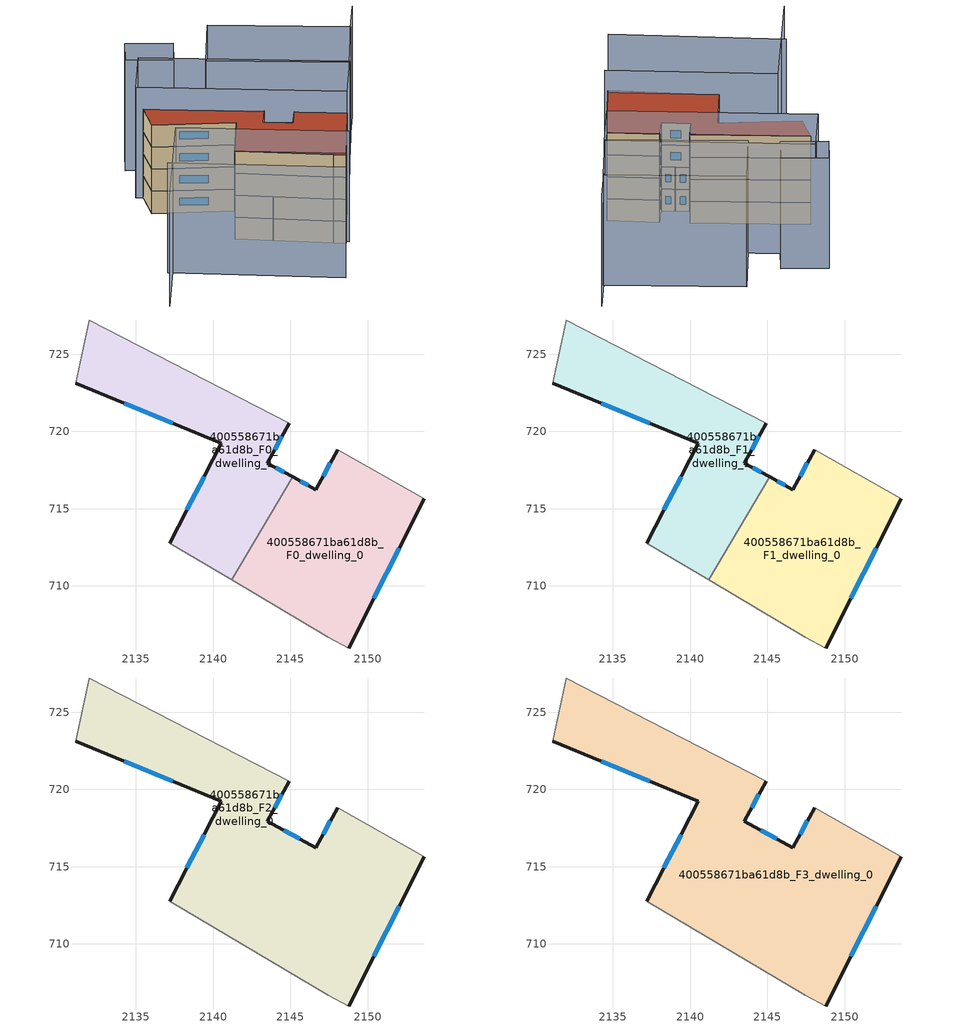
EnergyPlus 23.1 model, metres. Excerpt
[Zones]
400558671ba61d8b_F0_dwelling_0
 floor ground (EU_floor_Construction): 2153.65,715.64 2148.78,705.98 2147.46,706.68 2141.2,710.39 2145.15,717.05 2146.65,716.23 2148.06,718.82 z0
 wall outside (EU_wall_Construction): 2148.78,705.98 2153.65,715.64 / 2148.06,718.82 2146.65,716.23 2145.15,717.05 z0:3
 wall adiabatic (EU_wall_Construction): 2153.65,715.64 2148.06,718.82 / 2141.2,710.39 2147.46,706.68 2148.78,705.98 z0:3
 wall to 400558671ba61d8b_F0_dwelling_1 (EU_wall_Construction): 2145.15,717.05 2141.2,710.39 z0:3
 window (EU_Window_Construction): 2150.41,709.2 2152.03,712.42 / 2146.15,716.51 2145.65,716.78 / 2147.59,717.96 2147.12,717.1 z1:2
400558671ba61d8b_F0_dwelling_1
 floor ground (EU_floor_Construction): 2144.91,720.54 2143.51,717.94 2145.15,717.05 2141.2,710.39 2137.18,712.76 2140.53,719.23 2131.11,723.1 2131.98,727.21 z0
 wall outside (EU_wall_Construction): 2145.15,717.05 2143.51,717.94 2144.91,720.54 / 2131.11,723.1 2140.53,719.23 2137.18,712.76 z0:3
 wall adiabatic (EU_wall_Construction): 2137.18,712.76 2141.2,710.39 / 2144.91,720.54 2131.98,727.21 2131.11,723.1 z0:3
 window (EU_Window_Construction): 2144.6,717.35 2144.06,717.65 / 2139.42,717.08 2138.3,714.92 / 2134.25,721.81 2137.39,720.52 / 2143.98,718.81 2144.45,719.68 z1:2
400558671ba61d8b_F1_dwelling_0
 floor to 400558671ba61d8b_F0_dwelling_0 (EU_floor_Construction): 2153.65,715.64 2148.78,705.98 2147.46,706.68 2141.2,710.39 2145.15,717.05 2146.65,716.23 2148.06,718.82 z3
 wall outside (EU_wall_Construction): 2148.78,705.98 2153.65,715.64 / 2148.06,718.82 2146.65,716.23 2145.15,717.05 z3:6
 wall adiabatic (EU_wall_Construction): 2153.65,715.64 2148.06,718.82 / 2141.2,710.39 2147.46,706.68 2148.78,705.98 z3:6
 wall to 400558671ba61d8b_F1_dwelling_1 (EU_wall_Construction): 2145.15,717.05 2141.2,710.39 z3:6
 window (EU_Window_Construction): 2150.41,709.2 2152.03,712.42 / 2146.15,716.51 2145.65,716.78 / 2147.59,717.96 2147.12,717.1 z4:5
400558671ba61d8b_F1_dwelling_1
 floor to 400558671ba61d8b_F0_dwelling_1 (EU_floor_Construction): 2144.91,720.54 2143.51,717.94 2145.15,717.05 2141.2,710.39 2137.18,712.76 2140.53,719.23 2131.11,723.1 2131.98,727.21 z3
 wall outside (EU_wall_Construction): 2145.15,717.05 2143.51,717.94 2144.91,720.54 / 2131.11,723.1 2140.53,719.23 2137.18,712.76 z3:6
 wall adiabatic (EU_wall_Construction): 2137.18,712.76 2141.2,710.39 / 2144.91,720.54 2131.98,727.21 2131.11,723.1 z3:6
 window (EU_Window_Construction): 2144.6,717.35 2144.06,717.65 / 2139.42,717.08 2138.3,714.92 / 2134.25,721.81 2137.39,720.52 / 2143.98,718.81 2144.45,719.68 z4:5
400558671ba61d8b_F2_dwelling_0
 floor to 400558671ba61d8b_F1_dwelling_0 (EU_floor_Construction): 2153.65,715.64 2148.78,705.98 2147.46,706.68 2141.2,710.39 2145.15,717.05 2146.65,716.23 2148.06,718.82 z6
 floor to 400558671ba61d8b_F1_dwelling_1 (EU_floor_Construction): 2144.91,720.54 2143.51,717.94 2145.15,717.05 2141.2,710.39 2137.18,712.76 2140.53,719.23 2131.11,723.1 2131.98,727.21 z6
 wall outside (EU_wall_Construction): 2148.06,718.82 2146.65,716.23 2143.51,717.94 2144.91,720.54 / 2148.78,705.98 2153.65,715.64 / 2131.11,723.1 2140.53,719.23 2137.18,712.76 z6:9
 wall adiabatic (EU_wall_Construction): 2153.65,715.64 2148.06,718.82 / 2137.18,712.76 2147.46,706.68 2148.78,705.98 / 2144.91,720.54 2131.98,727.21 2131.11,723.1 z6:9
 window (EU_Window_Construction): 2145.61,716.8 2144.56,717.37 / 2147.59,717.96 2147.12,717.1 / 2150.41,709.2 2152.03,712.42 / 2139.42,717.08 2138.3,714.92 / 2134.25,721.81 2137.39,720.52 / 2143.98,718.81 2144.45,719.68 z7:8
400558671ba61d8b_F3_dwelling_0
 floor to 400558671ba61d8b_F2_dwelling_0 (EU_floor_Construction): 2148.06,718.82 2153.65,715.64 2148.78,705.98 2147.46,706.68 2137.18,712.76 2140.53,719.23 2131.11,723.1 2131.98,727.21 2144.91,720.54 2143.51,717.94 2146.65,716.23 z9
 wall outside (EU_wall_Construction): 2148.06,718.82 2146.65,716.23 2143.51,717.94 2144.91,720.54 / 2148.78,705.98 2153.65,715.64 / 2131.11,723.1 2140.53,719.23 2137.18,712.76 z9:12
 wall adiabatic (EU_wall_Construction): 2153.65,715.64 2148.06,718.82 / 2137.18,712.76 2147.46,706.68 2148.78,705.98 / 2144.91,720.54 2131.98,727.21 2131.11,723.1 z9:12
 window (EU_Window_Construction): 2145.61,716.8 2144.56,717.37 / 2147.59,717.96 2147.12,717.1 / 2150.41,709.2 2152.03,712.42 / 2139.42,717.08 2138.3,714.92 / 2134.25,721.81 2137.39,720.52 / 2143.98,718.81 2144.45,719.68 z10:11
 roof outside (EU_roof_Construction): 2148.78,705.98 2153.65,715.64 2148.06,718.82 2146.65,716.23 2143.51,717.94 2144.91,720.54 2131.98,727.21 2131.11,723.1 2140.53,719.23 2137.18,712.76 2147.46,706.68 z12
shading: 2126.16,708.54 2144.91,698.08 / 2122.65,700.74 2130.95,716.14 / 2130.95,716.14 2149.32,706.25 / 2163.73,735.11 2161.1,730.15 / 2153.65,715.64 2131.16,727.65 / 2131.16,727.65 2134.76,734.41 / 2134.76,734.41 2157.26,722.4 / 2157.26,722.4 2153.65,715.64 / 2145.9,738.21 2161.23,730.38 / 2161.23,730.38 2157.07,722.25 / 2157.07,722.25 2141.74,730.08 / 2141.74,730.08 2145.9,738.21 / 2134.9,738.32 2140.19,735.83 / 2140.19,735.83 2138.36,731.93 / 2138.36,731.93 2133.07,734.42 / 2133.07,734.42 2134.9,738.32 z0:15
[Building]
EU S2 Campaign: North Axis=0; Terrain=City; Solar Distribution=FullExterior
[Site:Location]
Bologna: Latitude=44.5; Longitude=11.25; Time Zone=1; Elevation=37
[SizingPeriod:WeatherFileDays]
AnnualSizingPeriod: Begin Month=1; Begin Day of Month=1; End Month=12; End Day of Month=31; Day of Week for Start Day=Monday; Use Weather File Daylight Saving Period=No; Use Weather File Rain and Snow Indicators=No
[MATERIAL]
EU_InternalMass_Material: Roughness=MediumRough; Thickness=0.1; Conductivity=1; Density=1800; Specific Heat=900; Thermal Absorptance=0.9; Solar Absorptance=0.7; Visible Absorptance=0.7
[MATERIAL:NOMASS] Roughness=MediumRough; Thermal Absorptance=0.9; Solar Absorptance=0.7; Visible Absorptance=0.7
Name | Thermal Resistance
EU_wall_NoMass | 0.937881
EU_roof_NoMass | 0.548572
EU_floor_NoMass | 0.71348
[WINDOWMATERIAL:SIMPLEGLAZINGSYSTEM]
EU_Window_SimpleGlazing: UFactor=4.25633; Solar Heat Gain Coefficient=0.85; Visible Transmittance=0.85
[CONSTRUCTION]
EU_wall_Construction: EU_wall_NoMass
EU_roof_Construction: EU_roof_NoMass
EU_floor_Construction: EU_floor_NoMass
EU_Window_Construction: EU_Window_SimpleGlazing
EU_InternalMass_Construction: EU_InternalMass_Material
[ZONE] Type=1; Multiplier=1; Ceiling Height=autocalculate; Floor Area=autocalculate; Part of Total Floor Area=Yes
Name | Volume
400558671ba61d8b_F0_dwelling_0 | 257.415
400558671ba61d8b_F1_dwelling_0 | 257.417
400558671ba61d8b_F2_dwelling_0; 400558671ba61d8b_F3_dwelling_0 | 514.843
400558671ba61d8b_F0_dwelling_1 | 257.432
400558671ba61d8b_F1_dwelling_1 | 257.433
[INTERNALMASS] Construction=EU_InternalMass_Construction
Name | Zone or ZoneList | Surface Area
400558671ba61d8b_F0_dwelling_0_EU_InternalMass | 400558671ba61d8b_F0_dwelling_0 | 85.807
400558671ba61d8b_F0_dwelling_1_EU_InternalMass | 400558671ba61d8b_F0_dwelling_1 | 85.807
400558671ba61d8b_F1_dwelling_0_EU_InternalMass | 400558671ba61d8b_F1_dwelling_0 | 85.807
400558671ba61d8b_F1_dwelling_1_EU_InternalMass | 400558671ba61d8b_F1_dwelling_1 | 85.807
400558671ba61d8b_F2_dwelling_0_EU_InternalMass | 400558671ba61d8b_F2_dwelling_0 | 171.614
400558671ba61d8b_F3_dwelling_0_EU_InternalMass | 400558671ba61d8b_F3_dwelling_0 | 171.614
[OTHEREQUIPMENT] Fuel Type=Electricity; Design Level Calculation Method=Watts/Area; Power per Zone Floor Area=1; Fraction Latent=0; Fraction Radiant=0; Fraction Lost=0; Carbon Dioxide Generation Rate=0; EndUse Subcategory=EU_Step8_InternalGains
Name | Zone or ZoneList or Space or SpaceList | Schedule
EU_Step8_InternalGain_400558671ba61d8b_F0_dwelling_0_f000 | 400558671ba61d8b_F0_dwelling_0 | EU_Step8_GainSchedule_400558671ba61d8b_F0_dwelling_0_f000
EU_Step8_InternalGain_400558671ba61d8b_F0_dwelling_1_f000 | 400558671ba61d8b_F0_dwelling_1 | EU_Step8_GainSchedule_400558671ba61d8b_F0_dwelling_1_f000
EU_Step8_InternalGain_400558671ba61d8b_F1_dwelling_0_f000 | 400558671ba61d8b_F1_dwelling_0 | EU_Step8_GainSchedule_400558671ba61d8b_F1_dwelling_0_f000
EU_Step8_InternalGain_400558671ba61d8b_F1_dwelling_1_f000 | 400558671ba61d8b_F1_dwelling_1 | EU_Step8_GainSchedule_400558671ba61d8b_F1_dwelling_1_f000
EU_Step8_InternalGain_400558671ba61d8b_F2_dwelling_0_f000 | 400558671ba61d8b_F2_dwelling_0 | EU_Step8_GainSchedule_400558671ba61d8b_F2_dwelling_0_f000
EU_Step8_InternalGain_400558671ba61d8b_F3_dwelling_0_f000 | 400558671ba61d8b_F3_dwelling_0 | EU_Step8_GainSchedule_400558671ba61d8b_F3_dwelling_0_f000
[ZONEVENTILATION:DESIGNFLOWRATE] Schedule=EU_AlwaysOn; Design Flow Rate Calculation Method=AirChanges/Hour; Air Changes per Hour=0.687892; Ventilation Type=Natural; Fan Pressure Rise=0; Fan Total Efficiency=1; Constant Term Coefficient=1; Temperature Term Coefficient=0; Velocity Term Coefficient=0; Velocity Squared Term Coefficient=0; Minimum Indoor Temperature=-100; Maximum Indoor Temperature=100; Delta Temperature=-100; Minimum Outdoor Temperature=-100; Maximum Outdoor Temperature=100; Maximum Wind Speed=40
Name | Zone or ZoneList or Space or SpaceList
EU_ConstantAir_400558671ba61d8b_F0_dwelling_0 | 400558671ba61d8b_F0_dwelling_0
EU_ConstantAir_400558671ba61d8b_F0_dwelling_1 | 400558671ba61d8b_F0_dwelling_1
EU_ConstantAir_400558671ba61d8b_F1_dwelling_0 | 400558671ba61d8b_F1_dwelling_0
EU_ConstantAir_400558671ba61d8b_F1_dwelling_1 | 400558671ba61d8b_F1_dwelling_1
EU_ConstantAir_400558671ba61d8b_F2_dwelling_0 | 400558671ba61d8b_F2_dwelling_0
EU_ConstantAir_400558671ba61d8b_F3_dwelling_0 | 400558671ba61d8b_F3_dwelling_0
[HVACTEMPLATE:THERMOSTAT] Constant Heating Setpoint=20; Constant Cooling Setpoint=50
EU_HeatOnly_400558671ba61d8b_F0_dwelling_0; EU_HeatOnly_400558671ba61d8b_F0_dwelling_1; EU_HeatOnly_400558671ba61d8b_F1_dwelling_0; EU_HeatOnly_400558671ba61d8b_F1_dwelling_1; EU_HeatOnly_400558671ba61d8b_F2_dwelling_0; EU_HeatOnly_400558671ba61d8b_F3_dwelling_0
[HVACTEMPLATE:ZONE:IDEALLOADSAIRSYSTEM] System Availability Schedule=EU_AlwaysOn; Maximum Heating Supply Air Temperature=50; Minimum Cooling Supply Air Temperature=13; Maximum Heating Supply Air Humidity Ratio=0.0156; Minimum Cooling Supply Air Humidity Ratio=0.0077; Heating Limit=NoLimit; Cooling Limit=NoLimit; Heating Availability Schedule=EU_AlwaysOn; Cooling Availability Schedule=EU_CoolingOff; Dehumidification Control Type=ConstantSensibleHeatRatio; Cooling Sensible Heat Ratio=0.7; Dehumidification Setpoint=60; Humidification Control Type=None; Humidification Setpoint=30; Outdoor Air Method=None; Outdoor Air Flow Rate per Person=0.00944; Outdoor Air Flow Rate per Zone Floor Area=0; Outdoor Air Flow Rate per Zone=0; Demand Controlled Ventilation Type=None; Outdoor Air Economizer Type=NoEconomizer; Heat Recovery Type=None; Sensible Heat Recovery Effectiveness=0.7; Latent Heat Recovery Effectiveness=0.65
Name | Template Thermostat
400558671ba61d8b_F0_dwelling_0 | EU_HeatOnly_400558671ba61d8b_F0_dwelling_0
400558671ba61d8b_F0_dwelling_1 | EU_HeatOnly_400558671ba61d8b_F0_dwelling_1
400558671ba61d8b_F1_dwelling_0 | EU_HeatOnly_400558671ba61d8b_F1_dwelling_0
400558671ba61d8b_F1_dwelling_1 | EU_HeatOnly_400558671ba61d8b_F1_dwelling_1
400558671ba61d8b_F2_dwelling_0 | EU_HeatOnly_400558671ba61d8b_F2_dwelling_0
400558671ba61d8b_F3_dwelling_0 | EU_HeatOnly_400558671ba61d8b_F3_dwelling_0
[SIZING:ZONE] Zone Cooling Design Supply Air Temperature Input Method=SupplyAirTemperature; Zone Cooling Design Supply Air Temperature=13; Zone Heating Design Supply Air Temperature Input Method=SupplyAirTemperature; Zone Heating Design Supply Air Temperature=50; Zone Cooling Design Supply Air Humidity Ratio=0.008; Zone Heating Design Supply Air Humidity Ratio=0.008; Cooling Design Air Flow Method=DesignDay; Cooling Design Air Flow Rate=0; Cooling Minimum Air Flow per Zone Floor Area=0.000762; Cooling Minimum Air Flow=0; Cooling Minimum Air Flow Fraction=0.2; Heating Design Air Flow Method=DesignDay; Heating Design Air Flow Rate=0; Heating Maximum Air Flow per Zone Floor Area=0.002032; Heating Maximum Air Flow=0.141576; Heating Maximum Air Flow Fraction=0.3; Account for Dedicated Outdoor Air System=No; Dedicated Outdoor Air System Control Strategy=NeutralSupplyAir; Dedicated Outdoor Air Low Setpoint Temperature for Design=autosize; Dedicated Outdoor Air High Setpoint Temperature for Design=autosize; Zone Load Sizing Method=Sensible Load Only No Latent Load; Zone Latent Cooling Design Supply Air Humidity Ratio Input Method=HumidityRatioDifference; Zone Cooling Design Supply Air Humidity Ratio Difference=0.005; Zone Latent Heating Design Supply Air Humidity Ratio Input Method=HumidityRatioDifference; Zone Humidification Design Supply Air Humidity Ratio Difference=0.005
400558671ba61d8b_F0_dwelling_0; 400558671ba61d8b_F0_dwelling_1; 400558671ba61d8b_F1_dwelling_0; 400558671ba61d8b_F1_dwelling_1; 400558671ba61d8b_F2_dwelling_0; 400558671ba61d8b_F3_dwelling_0
[SCHEDULE:CONSTANT]
Name | Hourly Value
EU_AlwaysOn | 1
EU_CoolingOff | 0
[SCHEDULE:FILE] Column Number=1; Rows to Skip at Top=0; Number of Hours of Data=8760; Column Separator=Comma; Interpolate to Timestep=No; Minutes per Item=60; Adjust Schedule for Daylight Savings=Yes
Name | File
EU_Step8_GainSchedule_400558671ba61d8b_F0_dwelling_0_f000 | ../../schedules/400558671ba61d8b/400558671ba61d8b_F0_dwelling_0_f000_gain.csv
EU_Step8_GainSchedule_400558671ba61d8b_F0_dwelling_1_f000 | ../../schedules/400558671ba61d8b/400558671ba61d8b_F0_dwelling_1_f000_gain.csv
EU_Step8_GainSchedule_400558671ba61d8b_F1_dwelling_0_f000 | ../../schedules/400558671ba61d8b/400558671ba61d8b_F1_dwelling_0_f000_gain.csv
EU_Step8_GainSchedule_400558671ba61d8b_F1_dwelling_1_f000 | ../../schedules/400558671ba61d8b/400558671ba61d8b_F1_dwelling_1_f000_gain.csv
EU_Step8_GainSchedule_400558671ba61d8b_F2_dwelling_0_f000 | ../../schedules/400558671ba61d8b/400558671ba61d8b_F2_dwelling_0_f000_gain.csv
EU_Step8_GainSchedule_400558671ba61d8b_F3_dwelling_0_f000 | ../../schedules/400558671ba61d8b/400558671ba61d8b_F3_dwelling_0_f000_gain.csv
